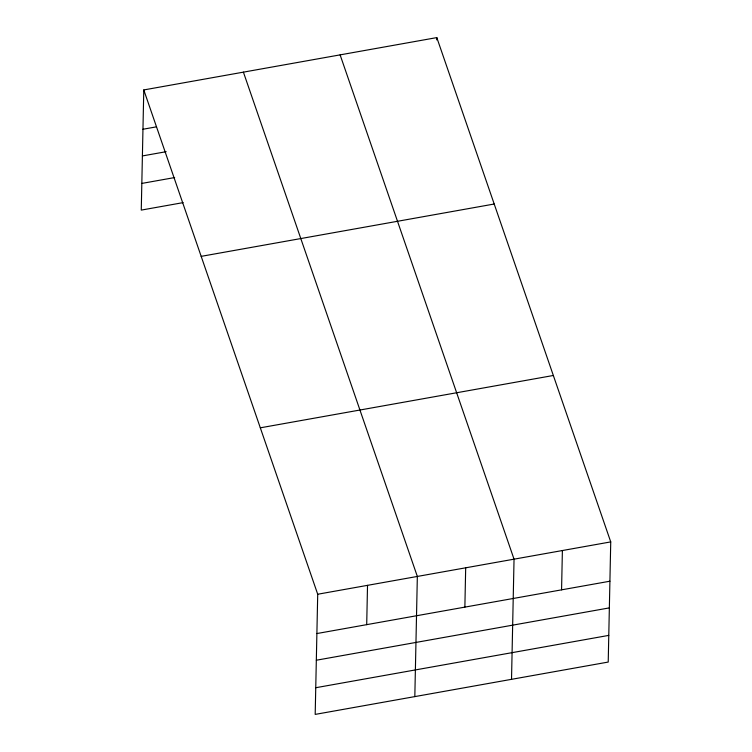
<?xml version="1.0" encoding="UTF-8"?>
<svg xmlns="http://www.w3.org/2000/svg" width="752" height="752" viewBox="0 0 752 752"><rect width="100%" height="100%" fill="white"/><g stroke="black" fill="none" stroke-linecap="round" stroke-linejoin="round"><path stroke-width="1.13" d="M143.782 89.939L317.711 594.24L315.191 714.4L608.218 662.061L610.737 541.901L436.809 37.6L143.782 89.939L141.263 210.099L183.15 202.617M366.703 624.658L367.521 585.338M414.822 696.606L417.341 576.446L243.404 72.145M436.762 39.912L436.809 37.6M464.868 607.118L465.685 567.807M511.52 679.329L514.039 559.168L340.111 54.868M561.565 589.85L562.393 550.539M142.955 129.25L156.538 126.825M142.391 155.937L166.173 151.688M141.818 183.422L174.652 177.557M201.179 256.357L494.205 204.018M260.314 427.822L553.34 375.483M317.711 594.24L610.737 541.901M316.883 633.551L609.919 581.211M316.329 660.228L609.355 607.889M315.755 687.723L608.782 635.384"/></g></svg>
